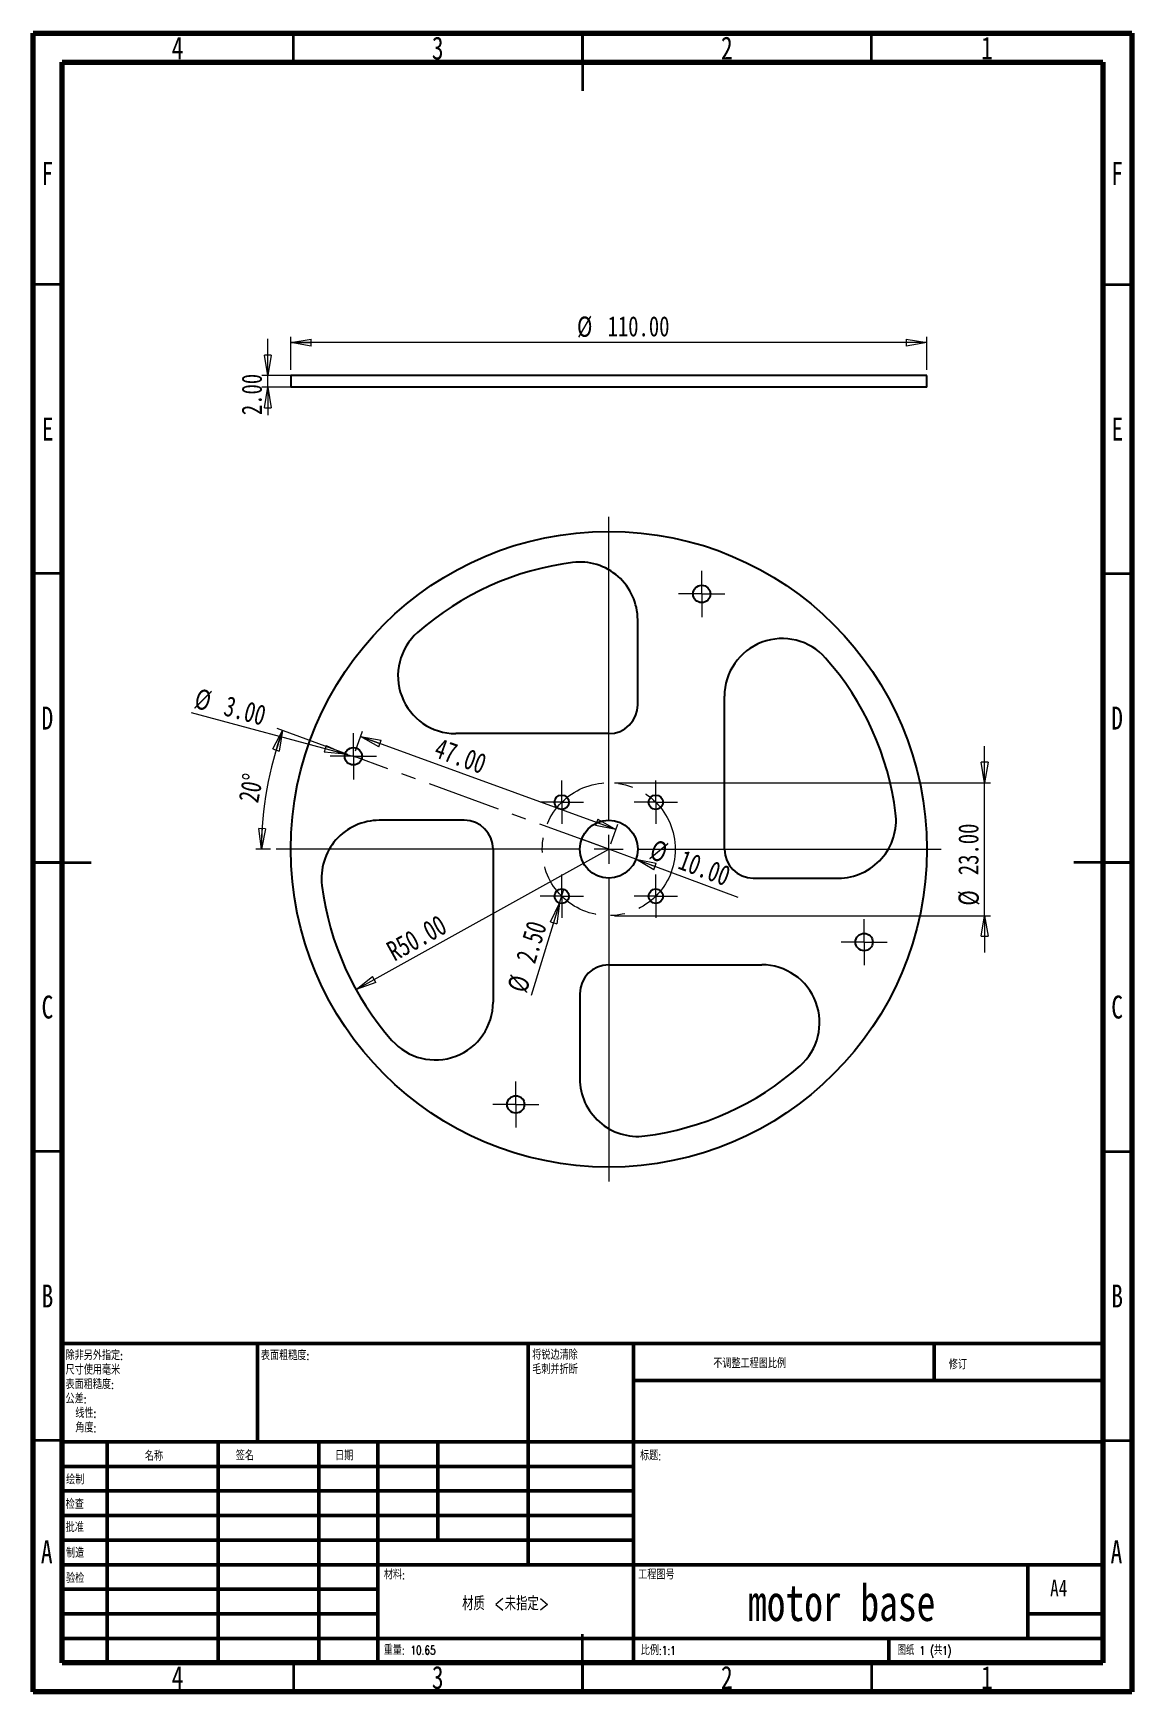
# Model space of a CAD drawing. Header units: millimetres. Extents: x 15 to 205, y 5 to 292.
import ezdxf

# ---------------------------------------------------------------- set-up
doc = ezdxf.new("R2010")
doc.units = ezdxf.units.MM
doc.linetypes.add('CENTERX2', pattern=[20.32, 12.7, -2.54, 2.54, -2.54])
doc.styles.add('SLDTEXTSTYLE0', font='TXT', dxfattribs={"width": 0.75})
doc.styles.add('SLDTEXTSTYLE1', font='TXT', dxfattribs={"width": 0.75, "bigfont": 'bigfont'})
doc.styles.add('SLDTEXTSTYLE2', font='TXT', dxfattribs={"width": 0.694444, "bigfont": 'bigfont'})
doc.dimstyles.new('SLDDIMSTYLE0', dxfattribs={"dimtxt": 3.5, "dimasz": 3.556, "dimexe": 0, "dimexo": 0.0625, "dimgap": 0.875, "dimtad": 1, "dimrnd": 1e-09, "dimzin": 4, "dimdsep": 46, "dimtxsty": 'SLDTEXTSTYLE0', "dimblk1": 'CLOSED', "dimblk2": 'CLOSED', "dimsah": 1, "dimcen": 0.09, "dimadec": 0, "dimazin": 1, "dimtfac": 1, "dimtofl": 0, "dimtmove": 0, "dimatfit": 3, "dimldrblk": 'CLOSED', "dimfxl": 0, "dimfrac": 2, "dimtolj": 1, "dimtzin": 12, "dimarcsym": 0})
doc.dimstyles.new('SLDDIMSTYLE1', dxfattribs={"dimtxt": 3.5, "dimasz": 3.556, "dimexe": 0, "dimexo": 0.0625, "dimgap": 0.875, "dimtad": 1, "dimdec": 4, "dimzin": 12, "dimdsep": 46, "dimtxsty": 'SLDTEXTSTYLE0', "dimblk1": 'CLOSED', "dimblk2": 'CLOSED', "dimsah": 1, "dimcen": 0.09, "dimazin": 3, "dimtfac": 1, "dimtofl": 0, "dimtmove": 0, "dimatfit": 3, "dimldrblk": 'CLOSED', "dimfxl": 0, "dimfrac": 2, "dimtolj": 1, "dimtzin": 12, "dimarcsym": 0})
doc.dimstyles.new('SLDDIMSTYLE2', dxfattribs={"dimtxt": 3.5, "dimasz": 3.556, "dimexe": 0, "dimexo": 0.0625, "dimgap": 0.875, "dimtad": 1, "dimrnd": 1e-09, "dimzin": 4, "dimdsep": 46, "dimtxsty": 'SLDTEXTSTYLE0', "dimblk1": 'CLOSED', "dimblk2": 'CLOSED', "dimsah": 1, "dimcen": 0.09, "dimadec": 0, "dimazin": 1, "dimtfac": 1, "dimtmove": 0, "dimatfit": 0, "dimldrblk": 'CLOSED', "dimfxl": 0, "dimfrac": 2, "dimtolj": 1, "dimtzin": 12, "dimarcsym": 0})
doc.dimstyles.new('SLDDIMSTYLE3', dxfattribs={"dimtxt": 3.5, "dimasz": 3.556, "dimexe": 0, "dimexo": 0.0625, "dimgap": 0.875, "dimtad": 1, "dimrnd": 1e-09, "dimzin": 4, "dimdsep": 46, "dimtxsty": 'SLDTEXTSTYLE0', "dimblk1": 'NONE', "dimblk2": 'CLOSED', "dimsah": 1, "dimcen": 0, "dimadec": 0, "dimazin": 1, "dimtfac": 1, "dimtmove": 0, "dimatfit": 3, "dimldrblk": 'NONE', "dimfxl": 0, "dimfrac": 2, "dimtolj": 1, "dimtzin": 12, "dimarcsym": 0})
doc.dimstyles.new('SLDDIMSTYLE4', dxfattribs={"dimtxt": 3.5, "dimasz": 3.556, "dimexe": 0, "dimexo": 0.0625, "dimgap": 0.875, "dimtad": 1, "dimrnd": 1e-09, "dimzin": 4, "dimdsep": 46, "dimtxsty": 'SLDTEXTSTYLE0', "dimblk1": 'CLOSED', "dimblk2": 'CLOSED', "dimsah": 1, "dimcen": 0, "dimadec": 0, "dimazin": 1, "dimtfac": 1, "dimtofl": 0, "dimtmove": 0, "dimatfit": 3, "dimldrblk": 'CLOSED', "dimfxl": 0, "dimfrac": 2, "dimtolj": 1, "dimtzin": 12, "dimarcsym": 0})

# ---------------------------------------------------------------- blocks, each defined once
blk = doc.blocks.new('_Closed')
at = {"color": 0, "linetype": 'ByBlock', "lineweight": -2}
for p, q in [((-1, 0.166667), (0, 0)), ((-1, 0.166667), (-1, -0.166667)), ((0, 0), (-1, -0.166667)), ((0, 0), (-1, 0))]:
    blk.add_line(p, q, dxfattribs=at)
blk = doc.blocks.new('_D')
at = {"color": 7, "linetype": 'Continuous', "lineweight": 0}
for p, q in [((70.72, 167.81), (71.97, 171.24)), ((115.79, 154.22), (71.63, 170.3)), ((114.89, 151.74), (116.13, 155.16))]:
    blk.add_line(p, q, dxfattribs=at)
at = {"color": 7, "linetype": 'Continuous', "lineweight": 18, "xscale": 3.556, "yscale": 3.556}
for p, rotation in [((71.63, 170.3), 160.0000000000004), ((115.79, 154.22), 340.0000000000003)]:
    blk.add_blockref('_Closed', p, dxfattribs=dict(at, rotation=rotation))
at = {"color": 7, "linetype": 'Continuous', "lineweight": 18, "insert": (85.32, 170.12), "char_height": 3.5, "attachment_point": 1, "rotation": 340, "style": 'SLDTEXTSTYLE0'}
blk.add_mtext('47.00', dxfattribs=at)
blk = doc.blocks.new('_D_1')
at = {"color": 7, "linetype": 'Continuous', "lineweight": 0}
for p, q in [((69.44, 167.21), (57.18, 171.68)), ((56.04, 150.8), (53.5, 150.8))]:
    blk.add_line(p, q, dxfattribs=at)
at = {"color": 7, "linetype": 'Continuous', "lineweight": 18}
blk.add_arc((114.54, 150.8), 60.05, 160, 180, dxfattribs=at)
at = {"color": 7, "linetype": 'Continuous', "lineweight": 18, "xscale": 3.556, "yscale": 3.556}
for p, rotation in [((58.12, 171.34), 71.69450728191484), ((54.5, 150.8), 268.3054927180859)]:
    blk.add_blockref('_Closed', p, dxfattribs=dict(at, rotation=rotation))
at = {"color": 7, "linetype": 'Continuous', "lineweight": 18, "insert": (50.45, 159.31), "char_height": 3.5, "attachment_point": 1, "rotation": 79.3185, "style": 'SLDTEXTSTYLE0'}
blk.add_mtext('20°', dxfattribs=at)
blk = doc.blocks.new('_D_2')
at = {"color": 7, "linetype": 'Continuous', "lineweight": 0}
for p, q in [((179.54, 162.3), (179.54, 168.65)), ((115.54, 162.3), (180.54, 162.3)), ((179.54, 139.3), (179.54, 162.3)), ((115.54, 139.3), (180.54, 139.3)), ((179.54, 139.3), (179.54, 132.95))]:
    blk.add_line(p, q, dxfattribs=at)
at = {"color": 7, "linetype": 'Continuous', "lineweight": 18, "xscale": 3.556, "yscale": 3.556}
for p, rotation in [((179.54, 162.3), 270.0000000000004), ((179.54, 139.3), 90.0000000000004)]:
    blk.add_blockref('_Closed', p, dxfattribs=dict(at, rotation=rotation))
at = {"color": 7, "linetype": 'Continuous', "lineweight": 18, "char_height": 3.5, "attachment_point": 1, "rotation": 90, "style": 'SLDTEXTSTYLE0'}
for s, insert in [('23.00', (174.98, 146.31)), ('%%c', (175.03, 141.04))]:
    blk.add_mtext(s, dxfattribs=dict(at, insert=insert))
blk = doc.blocks.new('_D_3')
at = {"color": 7, "linetype": 'Continuous', "lineweight": 0}
for q in [(106.78, 143.86), (101.14, 125.48)]:
    blk.add_line((106.05, 141.47), q, dxfattribs=at)
at = {"color": 7, "linetype": 'Continuous', "lineweight": 18, "xscale": 3.556, "yscale": 3.556, "rotation": 72.94839095774181}
blk.add_blockref('_Closed', (106.05, 141.47, -1), dxfattribs=at)
at = {"color": 7, "linetype": 'Continuous', "lineweight": 18, "char_height": 3.5, "attachment_point": 1, "rotation": 72.9484, "style": 'SLDTEXTSTYLE0'}
for s, insert in [('2.50', (98.41, 131.84)), ('%%c', (96.91, 126.78))]:
    blk.add_mtext(s, dxfattribs=dict(at, insert=insert))
blk = doc.blocks.new('_None')
blk = doc.blocks.new('_D_4')
at = {"color": 7, "linetype": 'Continuous', "lineweight": 0}
for q in [(109.86, 152.54), (136.86, 142.48)]:
    blk.add_line((119.23, 149.05), q, dxfattribs=at)
at = {"color": 7, "linetype": 'Continuous', "lineweight": 18, "xscale": 3.556, "yscale": 3.556, "rotation": 159.5553624611371}
blk.add_blockref('_Closed', (119.23, 149.05, -1), dxfattribs=at)
at = {"color": 7, "linetype": 'Continuous', "lineweight": 18, "char_height": 3.5, "attachment_point": 1, "rotation": 339.5554, "style": 'SLDTEXTSTYLE0'}
for s, insert in [('%%c', (122.57, 152.57)), ('10.00', (127.53, 150.78))]:
    blk.add_mtext(s, dxfattribs=dict(at, insert=insert))
blk = doc.blocks.new('_D_5')
at = {"color": 7, "linetype": 'Continuous', "lineweight": 0}
blk.add_line((70.85, 126.5), (114.54, 150.8), dxfattribs=at)
at = {"color": 7, "linetype": 'Continuous', "lineweight": 18, "xscale": 3.556, "yscale": 3.556, "rotation": 209.0807391360303}
blk.add_blockref('_Closed', (70.85, 126.5, -1), dxfattribs=at)
at = {"color": 7, "linetype": 'Continuous', "lineweight": 18, "insert": (75.77, 134.39), "char_height": 3.5, "attachment_point": 1, "rotation": 29.0807, "style": 'SLDTEXTSTYLE0'}
blk.add_mtext('R50.00', dxfattribs=at)
blk = doc.blocks.new('_D_6')
at = {"color": 7, "linetype": 'Continuous', "lineweight": 0}
for q in [(42.38, 174.38), (71.83, 166.48)]:
    blk.add_line((68.93, 167.26), q, dxfattribs=at)
at = {"color": 7, "linetype": 'Continuous', "lineweight": 18, "xscale": 3.556, "yscale": 3.556, "rotation": 344.9999999999999}
blk.add_blockref('_Closed', (68.93, 167.26, -1), dxfattribs=at)
at = {"color": 7, "linetype": 'Continuous', "lineweight": 18, "char_height": 3.5, "attachment_point": 1, "rotation": 345, "style": 'SLDTEXTSTYLE0'}
for s, insert in [('%%c', (43.54, 178.71)), ('3.00', (48.65, 177.4))]:
    blk.add_mtext(s, dxfattribs=dict(at, insert=insert))
blk = doc.blocks.new('SW_CENTERMARKSYMBOL_0')
at = {"color": 0, "linetype": 'Continuous', "lineweight": 18}
for p, q in [((0, 5), (0, 57.5)), ((-5, 0), (-57.5, 0)), ((0, 0), (-2.5, 0)), ((0, 0), (0, 2.5)), ((0, 0), (0, -2.5)), ((0, 0), (2.5, 0)), ((5, 0), (57.5, 0)), ((0, -5), (0, -57.5))]:
    blk.add_line(p, q, dxfattribs=at)
blk = doc.blocks.new('SW_CENTERMARKSYMBOL_1')
at = {"color": 0, "linetype": 'Continuous', "lineweight": 18}
for p, q in [((0, 2.5), (0, 3.75)), ((-2.5, 0), (-3.75, 0)), ((0, 0), (-2.5, 0)), ((0, 0), (0, 2.5)), ((0, 0), (0, -2.5)), ((0, 0), (2.5, 0)), ((2.5, 0), (3.75, 0)), ((0, -2.5), (0, -3.75))]:
    blk.add_line(p, q, dxfattribs=at)
blk = doc.blocks.new('SW_CENTERMARKSYMBOL_2')
at = {"color": 0, "linetype": 'Continuous', "lineweight": 18}
for p, q in [((0, 2.5), (0, 3.75)), ((-2.5, 0), (-3.75, 0)), ((0, 0), (-2.5, 0)), ((0, 0), (0, 2.5)), ((0, 0), (0, -2.5)), ((0, 0), (2.5, 0)), ((2.5, 0), (3.75, 0)), ((0, -2.5), (0, -3.75))]:
    blk.add_line(p, q, dxfattribs=at)
blk = doc.blocks.new('SW_CENTERMARKSYMBOL_3')
at = {"color": 0, "linetype": 'Continuous', "lineweight": 18}
for p, q in [((0, 2.5), (0, 3.75)), ((-2.5, 0), (-3.75, 0)), ((0, 0), (-2.5, 0)), ((0, 0), (0, 2.5)), ((0, 0), (0, -2.5)), ((0, 0), (2.5, 0)), ((2.5, 0), (3.75, 0)), ((0, -2.5), (0, -3.75))]:
    blk.add_line(p, q, dxfattribs=at)
blk = doc.blocks.new('SW_CENTERMARKSYMBOL_4')
at = {"color": 0, "linetype": 'Continuous', "lineweight": 18}
for p, q in [((0, 2.5), (0, 3.75)), ((-2.5, 0), (-3.75, 0)), ((0, 0), (-2.5, 0)), ((0, 0), (0, 2.5)), ((0, 0), (0, -2.5)), ((0, 0), (2.5, 0)), ((2.5, 0), (3.75, 0)), ((0, -2.5), (0, -3.75))]:
    blk.add_line(p, q, dxfattribs=at)
blk = doc.blocks.new('SW_CENTERMARKSYMBOL_5')
at = {"color": 0, "linetype": 'Continuous', "lineweight": 18}
for p, q in [((0, 2.5), (0, 4)), ((-2.5, 0), (-4, 0)), ((0, 0), (-2.5, 0)), ((0, 0), (0, 2.5)), ((0, 0), (0, -2.5)), ((0, 0), (2.5, 0)), ((2.5, 0), (4, 0)), ((0, -2.5), (0, -4))]:
    blk.add_line(p, q, dxfattribs=at)
blk = doc.blocks.new('SW_CENTERMARKSYMBOL_6')
at = {"color": 0, "linetype": 'Continuous', "lineweight": 18}
for p, q in [((0, 2.5), (0, 4)), ((-2.5, 0), (-4, 0)), ((0, 0), (-2.5, 0)), ((0, 0), (0, 2.5)), ((0, 0), (0, -2.5)), ((0, 0), (2.5, 0)), ((2.5, 0), (4, 0)), ((0, -2.5), (0, -4))]:
    blk.add_line(p, q, dxfattribs=at)
blk = doc.blocks.new('SW_CENTERMARKSYMBOL_7')
at = {"color": 0, "linetype": 'Continuous', "lineweight": 18}
for p, q in [((0, 2.5), (0, 4)), ((-2.5, 0), (-4, 0)), ((0, 0), (-2.5, 0)), ((0, 0), (0, 2.5)), ((0, 0), (0, -2.5)), ((0, 0), (2.5, 0)), ((2.5, 0), (4, 0)), ((0, -2.5), (0, -4))]:
    blk.add_line(p, q, dxfattribs=at)
blk = doc.blocks.new('SW_CENTERMARKSYMBOL_8')
at = {"color": 0, "linetype": 'Continuous', "lineweight": 18}
for p, q in [((0, 2.5), (0, 4)), ((-2.5, 0), (-4, 0)), ((0, 0), (-2.5, 0)), ((0, 0), (0, 2.5)), ((0, 0), (0, -2.5)), ((0, 0), (2.5, 0)), ((2.5, 0), (4, 0)), ((0, -2.5), (0, -4))]:
    blk.add_line(p, q, dxfattribs=at)
blk = doc.blocks.new('_D_7')
at = {"color": 7, "linetype": 'Continuous', "lineweight": 0}
for p, q in [((59.54, 233.75), (59.54, 239.46)), ((169.54, 238.46), (59.54, 238.46)), ((169.54, 233.75), (169.54, 239.46))]:
    blk.add_line(p, q, dxfattribs=at)
at = {"color": 7, "linetype": 'Continuous', "lineweight": 18, "xscale": 3.556, "yscale": 3.556, "rotation": 180.0000000000004}
blk.add_blockref('_Closed', (59.54, 238.46), dxfattribs=at)
at = {"color": 7, "linetype": 'Continuous', "lineweight": 18, "xscale": 3.556, "yscale": 3.556}
blk.add_blockref('_Closed', (169.54, 238.46), dxfattribs=at)
at = {"color": 7, "linetype": 'Continuous', "lineweight": 18, "char_height": 3.5, "attachment_point": 1, "style": 'SLDTEXTSTYLE0'}
for s, insert in [('%%c', (109.05, 242.97)), ('110.00', (114.33, 243.03))]:
    blk.add_mtext(s, dxfattribs=dict(at, insert=insert))
blk = doc.blocks.new('_D_8')
at = {"color": 7, "linetype": 'Continuous', "lineweight": 0}
for p, q in [((55.57, 232.75), (55.57, 239.1)), ((168.54, 232.75), (54.57, 232.75)), ((55.57, 230.75), (55.57, 232.75)), ((168.54, 230.75), (54.57, 230.75)), ((55.57, 230.75), (55.57, 225.91))]:
    blk.add_line(p, q, dxfattribs=at)
at = {"color": 7, "linetype": 'Continuous', "lineweight": 18, "xscale": 3.556, "yscale": 3.556}
for p, rotation in [((55.57, 232.75), 270.0000000000004), ((55.57, 230.75), 90.0000000000004)]:
    blk.add_blockref('_Closed', p, dxfattribs=dict(at, rotation=rotation))
at = {"color": 7, "linetype": 'Continuous', "lineweight": 18, "insert": (51.05, 225.91), "char_height": 3.5, "attachment_point": 1, "rotation": 90, "style": 'SLDTEXTSTYLE0'}
blk.add_mtext('2.00', dxfattribs=at)

msp = doc.modelspace()

# ---------------------------------------------------------------- linework, layer by layer
at = {"color": 7, "linetype": 'Continuous', "lineweight": 70}
for p, q in [((15, 5), (15, 292)), ((15, 292), (205, 292)), ((205, 292), (205, 5)), ((20, 10), (20, 287)), ((20, 287), (200, 287)), ((200, 287), (200, 10)), ((200, 10), (20, 10)), ((205, 5), (15, 5))]:
    msp.add_line(p, q, dxfattribs=at)
at = {"color": 7, "linetype": 'Continuous', "lineweight": 35}
for p, q in [((60, 287), (60, 292)), ((110, 292), (110, 282)), ((110, 287), (110, 292)), ((160, 287), (160, 292)), ((20, 248.5), (15, 248.5)), ((200, 248.5), (205, 248.5)), ((20, 198.5), (15, 198.5)), ((200, 198.5), (205, 198.5)), ((15, 148.5), (25, 148.5)), ((20, 148.5), (15, 148.5)), ((205, 148.5), (195, 148.5)), ((200, 148.5), (205, 148.5)), ((20, 98.5), (15, 98.5)), ((200, 98.5), (205, 98.5)), ((20, 48.5), (15, 48.5)), ((200, 48.5), (205, 48.5)), ((110, 5), (110, 15)), ((60, 10), (60, 5)), ((110, 10), (110, 5)), ((160, 10), (160, 5))]:
    msp.add_line(p, q, dxfattribs=at)
at = {"color": 7, "linetype": 'Continuous', "lineweight": 25}
for p, q in [((59.5442, 232.74664), (59.5442, 230.74664)), ((169.5442, 232.74664), (59.5442, 232.74664)), ((169.5442, 230.74664), (169.5442, 232.74664)), ((169.5442, 230.74664), (59.5442, 230.74664)), ((119.5442, 175.79768), (119.5442, 190.48395)), ((134.5442, 150.79768), (134.5442, 177.25519)), ((114.5442, 170.79768), (88.08669, 170.79768)), ((89.5442, 155.79768), (74.85793, 155.79768)), ((94.5442, 150.79768), (94.5442, 124.34016)), ((139.5442, 145.79768), (154.23047, 145.79768)), ((114.5442, 130.79768), (141.00171, 130.79768)), ((109.5442, 125.79768), (109.5442, 111.11141))]:
    msp.add_line(p, q, dxfattribs=at)
at = {"color": 7, "linetype": 'CENTERX2', "lineweight": 18}
msp.add_line((114.5442, 150.79768), (70.37865, 166.87262), dxfattribs=at)
at = {"color": 7, "linetype": 'Continuous', "lineweight": 50}
for p, q in [((20, 65.25), (200, 65.25)), ((20, 65.25), (20, 10)), ((53.8, 48.25), (53.8, 65.25)), ((100.6, 65.25), (100.6, 27)), ((118.8, 65.25), (118.8, 10)), ((170.8, 58.875), (170.8, 65.25)), ((200, 58.875), (118.8, 58.875)), ((200, 48.25), (20, 48.25)), ((27.8, 48.25), (27.8, 10)), ((46.99095, 48.25), (46.99095, 10)), ((64.39893, 48.25), (64.39893, 10)), ((74.6, 10), (74.6, 48.25)), ((85, 31.25), (85, 48.25)), ((118.8, 44), (20, 44)), ((118.8, 39.75), (20, 39.75)), ((118.8, 35.5), (20, 35.5)), ((118.8, 31.25), (20, 31.25)), ((74.6, 27), (20, 27)), ((74.6, 27), (200, 27)), ((187, 14.25), (187, 27)), ((74.6, 22.74993), (20, 22.74993)), ((74.6, 18.5), (20, 18.5)), ((200, 18.5), (187, 18.5)), ((20, 14.25), (200, 14.25)), ((163, 10), (163, 14.25))]:
    msp.add_line(p, q, dxfattribs=at)
at = {"color": 7, "linetype": 'Continuous', "lineweight": 25}
for centre, radius in [((114.5442, 150.79768), 55), ((130.61915, 194.96323), 1.5), ((70.37865, 166.87262), 1.5), ((106.41247, 158.92941), 1.25), ((122.67593, 158.92941), 1.25), ((114.5442, 150.79768), 5), ((106.41247, 142.66595), 1.25), ((122.67593, 142.66595), 1.25), ((158.70975, 134.72273), 1.5), ((98.46925, 106.63212), 1.5)]:
    msp.add_circle(centre, radius, dxfattribs=at)
at = {"color": 7, "linetype": 'CENTERX2', "lineweight": 18}
msp.add_circle((114.5442, 150.79768), 11.5, dxfattribs=at)
at = {"color": 7, "linetype": 'Continuous', "lineweight": 25}
for centre, radius, start, end in [((114.5442, 150.79768), 50, 97.1807558, 131.4096221), ((109.5442, 190.48395), 10, 0, 97.1807558), ((88.08669, 180.79768), 10, 131.4096221, 270), ((144.5442, 177.25519), 10, 41.4096221, 180), ((114.5442, 150.79768), 50, 7.1807558, 41.4096221), ((114.5442, 175.79768), 5, 270, 0), ((74.85793, 145.79768), 10, 90, 187.1807558), ((89.5442, 150.79768), 5, 360, 90), ((154.23047, 155.79768), 10, 270, 7.1807558), ((139.5442, 150.79768), 5, 180, 270), ((114.5442, 150.79768), 50, 187.1807558, 221.4096221), ((114.5442, 125.79768), 5, 90, 180), ((141.00171, 120.79768), 10, 311.4096221, 90), ((84.5442, 124.34016), 10, 221.4096221, 0), ((114.5442, 150.79768), 50, 277.1807558, 311.4096221), ((119.5442, 111.11141), 10, 180, 277.1807558)]:
    msp.add_arc(centre, radius, start, end, dxfattribs=at)

# ---------------------------------------------------------------- block references
at = {"color": 7, "linetype": 'Continuous', "lineweight": 0}
for name, p in [('SW_CENTERMARKSYMBOL_0', (114.5442, 150.79768)), ('SW_CENTERMARKSYMBOL_6', (130.61915, 194.96323)), ('SW_CENTERMARKSYMBOL_5', (70.37865, 166.87262)), ('SW_CENTERMARKSYMBOL_1', (106.41247, 158.92941)), ('SW_CENTERMARKSYMBOL_2', (122.67593, 158.92941)), ('SW_CENTERMARKSYMBOL_4', (106.41247, 142.66595)), ('SW_CENTERMARKSYMBOL_3', (122.67593, 142.66595)), ('SW_CENTERMARKSYMBOL_7', (158.70975, 134.72273)), ('SW_CENTERMARKSYMBOL_8', (98.46925, 106.63212))]:
    msp.add_blockref(name, p, dxfattribs=at)

# ---------------------------------------------------------------- texts
for s, insert, char_height, attachment_point, style in [('4', (39.96004, 291.4165), 3.96875, 2, 'SLDTEXTSTYLE0'), ('3', (84.96004, 291.4165), 3.96875, 2, 'SLDTEXTSTYLE0'), ('2', (134.96004, 291.4165), 3.96875, 2, 'SLDTEXTSTYLE0'), ('1', (179.96004, 291.4165), 3.96875, 2, 'SLDTEXTSTYLE0'), ('F', (17.45774, 269.72485), 3.96875, 2, 'SLDTEXTSTYLE0'), ('F', (202.45774, 269.72485), 3.96875, 2, 'SLDTEXTSTYLE0'), ('E', (17.50781, 225.47485), 3.96875, 2, 'SLDTEXTSTYLE0'), ('E', (202.50781, 225.47485), 3.96875, 2, 'SLDTEXTSTYLE0'), ('D', (17.45269, 175.47485), 3.96875, 2, 'SLDTEXTSTYLE0'), ('D', (202.45269, 175.47485), 3.96875, 2, 'SLDTEXTSTYLE0'), ('C', (17.45866, 125.47485), 3.96875, 2, 'SLDTEXTSTYLE0'), ('C', (202.45866, 125.47485), 3.96875, 2, 'SLDTEXTSTYLE0'), ('B', (17.4706, 75.47485), 3.96875, 2, 'SLDTEXTSTYLE0'), ('B', (202.4706, 75.47485), 3.96875, 2, 'SLDTEXTSTYLE0'), ('除非另外指定:', (20.59367, 63.92097), 1.5, 1, 'SLDTEXTSTYLE1'), ('表面粗糙度:', (54.37129, 63.91927), 1.5, 1, 'SLDTEXTSTYLE1'), ('将锐边清除', (101.30922, 64.00309), 1.5, 1, 'SLDTEXTSTYLE1'), ('尺寸使用毫米', (20.59367, 61.42097), 1.5, 1, 'SLDTEXTSTYLE1'), ('毛刺并折断', (101.30922, 61.50309), 1.5, 1, 'SLDTEXTSTYLE1'), ('不调整工程图比例', (132.61464, 62.53299), 1.5, 1, 'SLDTEXTSTYLE1'), ('修订', (173.32758, 62.33491), 1.5, 1, 'SLDTEXTSTYLE1'), ('表面粗糙度:', (20.59367, 58.92097), 1.5, 1, 'SLDTEXTSTYLE1'), ('公差:', (20.59367, 56.42097), 1.5, 1, 'SLDTEXTSTYLE1'), ('线性:', (22.28117, 53.92097), 1.5, 1, 'SLDTEXTSTYLE1'), ('角度:', (22.28117, 51.42097), 1.5, 1, 'SLDTEXTSTYLE1'), ('名称', (34.32224, 46.50148), 1.5, 1, 'SLDTEXTSTYLE1'), ('签名', (50.03359, 46.56176), 1.5, 1, 'SLDTEXTSTYLE1'), ('日期', (67.2147, 46.57618), 1.5, 1, 'SLDTEXTSTYLE1'), ('标题:', (119.95619, 46.57618), 1.5, 1, 'SLDTEXTSTYLE1'), ('绘制', (20.68467, 42.42971), 1.5, 1, 'SLDTEXTSTYLE1'), ('检查', (20.62358, 38.15441), 1.5, 1, 'SLDTEXTSTYLE1'), ('批准', (20.62163, 34.17683), 1.5, 1, 'SLDTEXTSTYLE1'), ('A', (17.33969, 31.22485), 3.96875, 2, 'SLDTEXTSTYLE0'), ('制造', (20.68219, 29.7337), 1.5, 1, 'SLDTEXTSTYLE1'), ('A', (202.33969, 31.22485), 3.96875, 2, 'SLDTEXTSTYLE0'), ('材料:', (75.64586, 25.98606), 1.5, 1, 'SLDTEXTSTYLE1'), ('工程图号', (119.62865, 25.98606), 1.5, 1, 'SLDTEXTSTYLE1'), ('验检', (20.67686, 25.34965), 1.5, 1, 'SLDTEXTSTYLE1'), ('motor base', (154.82456, 23.60691), 6.35, 2, 'SLDTEXTSTYLE0'), ('A4', (190.87116, 24.40639), 2.910417, 1, 'SLDTEXTSTYLE0'), ('材质 <未指定>', (96.73361, 21.48557), 2.38125, 2, 'SLDTEXTSTYLE1'), ('重量: 10.65', (75.61781, 12.94931), 1.4986, 1, 'SLDTEXTSTYLE1'), ('比例:1:1', (120.07397, 12.90009), 1.5, 1, 'SLDTEXTSTYLE1'), ('图纸 1 (共1)', (164.47829, 12.90009), 1.5, 1, 'SLDTEXTSTYLE2'), ('4', (39.96004, 9.47485), 3.96875, 2, 'SLDTEXTSTYLE0'), ('3', (84.96004, 9.47485), 3.96875, 2, 'SLDTEXTSTYLE0'), ('2', (134.96004, 9.47485), 3.96875, 2, 'SLDTEXTSTYLE0'), ('1', (179.96004, 9.47485), 3.96875, 2, 'SLDTEXTSTYLE0')]:
    msp.add_mtext(s, dxfattribs=dict(at, insert=insert, char_height=char_height, attachment_point=attachment_point, style=style))

# ---------------------------------------------------------------- dimensions: what is measured, and where the dimension line sits
at = {"color": 7, "linetype": 'Continuous', "lineweight": 18}
dim = msp.add_linear_dim(base=(59.5442, 238.46102), p1=(169.5442, 232.74664), p2=(59.5442, 232.74664), text='%%c<>', dimstyle='SLDDIMSTYLE0', dxfattribs=at)
dim.commit()
dim.dimension.update_dxf_attribs({"geometry": '_D_7', "text_midpoint": (118.80559, 238.46102), "dimtype": 160})
for base, p1, p2, angle, dimstyle, picture, middle in [((55.56637, 232.74664), (169.5442, 230.74664), (169.5442, 232.74664), 90, 'SLDDIMSTYLE2', '_D_8', (55.56637, 230.43554)), ((71.62543, 170.29812), (114.5442, 150.79768), (70.37865, 166.87262), 340, 'SLDDIMSTYLE0', '_D', (89.24324, 163.88577))]:
    dim = msp.add_linear_dim(base=base, p1=p1, p2=p2, angle=angle, dimstyle=dimstyle, dxfattribs=at)
    dim.commit()
    dim.dimension.update_dxf_attribs({"geometry": picture, "text_midpoint": middle, "dimtype": 160})
for p1, p2, picture, middle in [((71.82754, 166.4844), (68.92976, 167.26085), '_D_6', (49.12539, 172.56743)), ((109.85915, 152.54419), (119.22925, 149.05117), '_D_4', (129.16377, 145.34775)), ((106.77901, 143.861), (106.04593, 141.4709), '_D_3', (103.14411, 132.00994))]:
    dim = msp.add_diameter_dim_2p(p1=p1, p2=p2, dimstyle='SLDDIMSTYLE3', dxfattribs=at)
    dim.commit()
    dim.dimension.update_dxf_attribs({"geometry": picture, "text_midpoint": middle, "dimtype": 163})
dim = msp.add_angular_dim_2l(base=(55.40772, 161.22504), line1=((70.37865, 166.87262), (114.5442, 150.79768)), line2=((57.0442, 150.79768), (172.0442, 150.79768)), dimstyle='SLDDIMSTYLE1', dxfattribs=at)
dim.commit()
dim.dimension.update_dxf_attribs({"geometry": '_D_1', "text_midpoint": (55.53592, 161.92766), "dimtype": 162})
dim = msp.add_linear_dim(base=(179.5442, 162.29768), p1=(114.5442, 139.29768), p2=(114.5442, 162.29768), angle=90, text='%%c<>', dimstyle='SLDDIMSTYLE2', dxfattribs=at)
dim.commit()
dim.dimension.update_dxf_attribs({"geometry": '_D_2', "text_midpoint": (179.5442, 149.49383), "dimtype": 160})
dim = msp.add_radius_dim(center=(114.5442, 150.79768), mpoint=(70.84742, 126.4956), dimstyle='SLDDIMSTYLE4', dxfattribs=at)
dim.commit()
dim.dimension.update_dxf_attribs({"geometry": '_D_5', "text_midpoint": (84.18693, 133.91441), "dimtype": 164})

doc.saveas('drawing.dxf')
